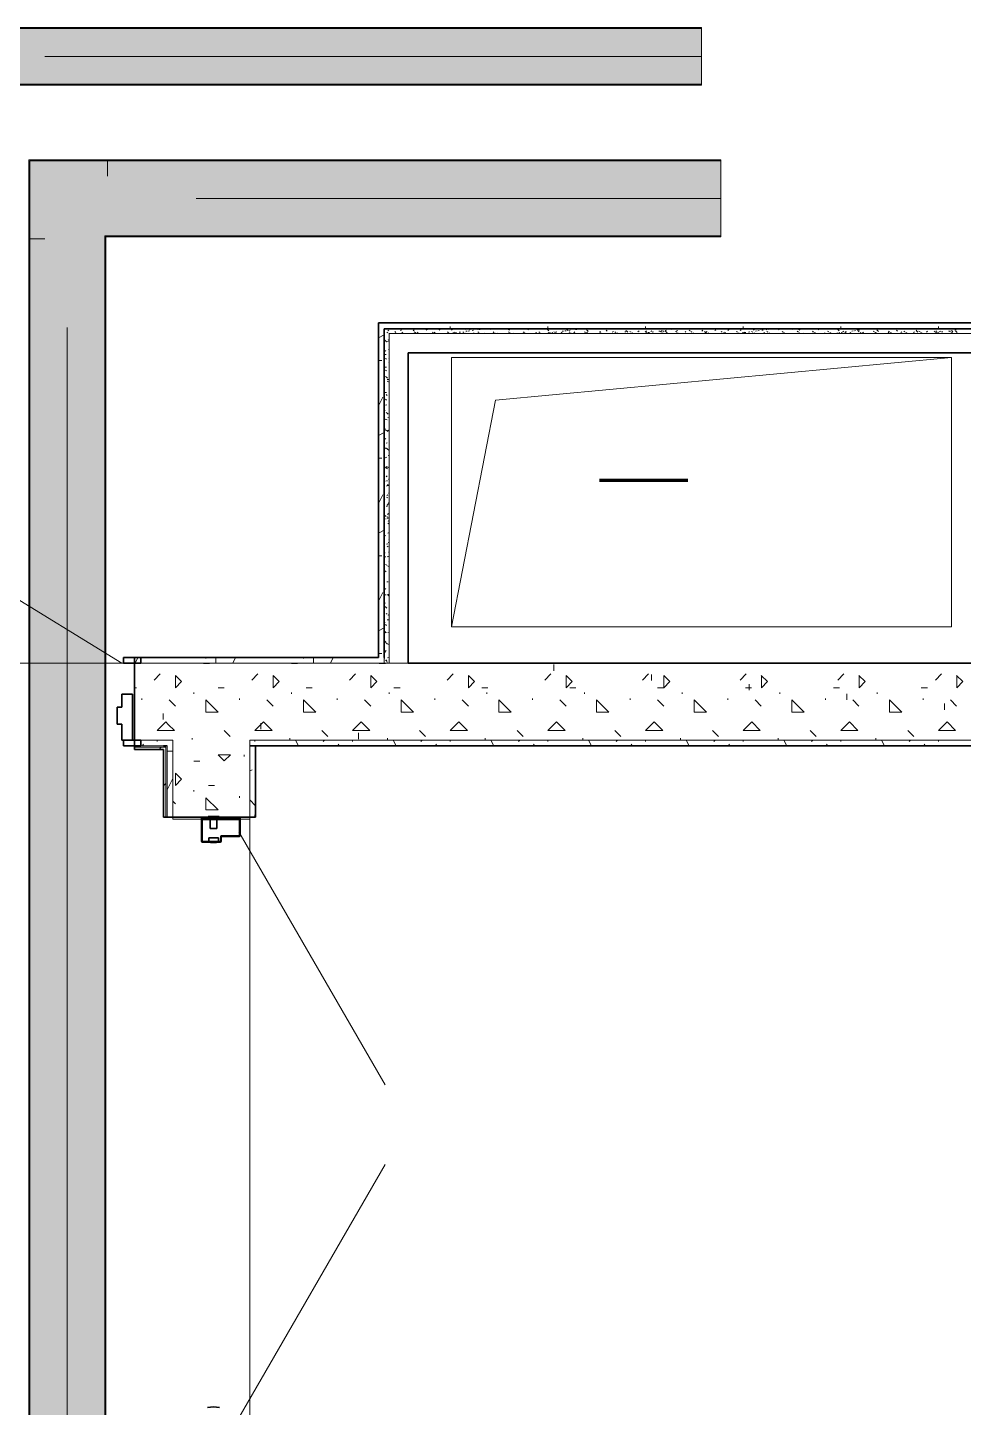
# Model space of a CAD drawing. Header units: millimetres. Extents: x -4948 to 42228, y -4856 to 69378.
# Drawn here: x 32556 to 34990, y 42642 to 46230 of the extents above; entities that cross this region are included whole.
import ezdxf

# ---------------------------------------------------------------- set-up
doc = ezdxf.new("R2010")
doc.units = ezdxf.units.MM
for name, color, linetype, lineweight in [('A-DETL', 90, 'Continuous', 9), ('A-DOOR', 31, 'Continuous', 13), ('A-DOOR-FRAM', 31, 'Continuous', 13), ('A-FLOR', 192, 'Continuous', 13), ('A-WALL', 113, 'Continuous', 13), ('A-WALL-PATT', 111, 'Continuous', 13), ('E-CABL-TRAY', 211, 'Continuous', 9), ('E-CABL-TRAY-CNTR', 211, 'Continuous', 9), ('I-WALL', 2, 'Continuous', 13)]:
    doc.layers.add(name, color=color, linetype=linetype, lineweight=lineweight)

# ---------------------------------------------------------------- blocks, each defined once
blk = doc.blocks.new('27ELB-RD-AR-0000-BIM_rvt-1-1 этаж отм_ _0_000 лотки')
at = {"layer": 'A-DETL', "color": 252}
for p, q in [((33658.9, 44972.1), (33658.9, 45372.1)), ((33658.9, 45372.1), (34958.9, 45372.1)), ((33773.4, 45261.3), (34958.9, 45372.1)), ((34958.9, 44672.1), (34958.9, 45372.1)), ((33658.9, 44672.1), (33773.4, 45261.3)), ((33658.9, 44672.1), (34958.9, 44672.1))]:
    blk.add_line(p, q, dxfattribs=at)
at = {"layer": 'A-DOOR', "color": 252, "lineweight": 18}
for p, q in [((32800.9, 44577.1), (32026.2, 45054.5)), ((33486.1, 43480.5), (33105.9, 44139.1)), ((33486.1, 43273.7), (33105.9, 42615.1))]:
    blk.add_line(p, q, dxfattribs=at)
at = {"layer": 'A-DOOR', "color": 252, "lineweight": 35}
for p, q in [((32850.9, 44377.1), (32805.9, 44377.1)), ((32805.9, 44377.1), (32805.9, 44362.1)), ((32805.9, 44362.1), (32850.9, 44362.1)), ((32850.9, 44362.1), (32850.9, 44377.1))]:
    blk.add_line(p, q, dxfattribs=at)
at = {"layer": 'A-DOOR-FRAM', "color": 252, "lineweight": 35}
for p, q in [((32805.9, 44592.1), (32805.9, 44577.1)), ((32850.9, 44592.1), (32805.9, 44592.1)), ((32805.9, 44577.1), (32850.9, 44577.1)), ((32850.9, 44577.1), (32850.9, 44592.1)), ((32828.9, 44497.1), (32800.9, 44497.1)), ((32800.9, 44497.1), (32800.9, 44463.1)), ((32828.9, 44377.1), (32828.9, 44497.1)), ((32800.9, 44463.1), (32788.9, 44463.1)), ((32788.9, 44463.1), (32788.9, 44419.1)), ((32788.9, 44419.1), (32800.9, 44419.1)), ((32800.9, 44419.1), (32800.9, 44377.1)), ((32800.9, 44377.1), (32828.9, 44377.1)), ((33008.9, 44174.6), (33008.9, 44114.6)), ((33008.9, 44174.6), (33008.9, 44114.6)), ((33010.4, 44114.6), (33010.4, 44174.6)), ((33028.9, 44177.1), (33011.4, 44177.1)), ((33011.4, 44175.6), (33028.9, 44175.6)), ((33012.4, 44170.6), (33012.4, 44175.6)), ((33105.4, 44170.6), (33012.4, 44170.6)), ((33025.4, 44178.6), (33025.4, 44177.1)), ((33054.4, 44178.6), (33025.4, 44178.6)), ((33028.9, 44177.1), (33054.4, 44177.1)), ((33028.9, 44175.6), (33028.9, 44177.1)), ((33028.9, 44175.6), (33088.9, 44175.6)), ((33030.9, 44170.6), (33030.9, 44149.6)), ((33048.7, 44149.6), (33048.7, 44170.6)), ((33054.4, 44175.6), (33054.4, 44178.6)), ((33106.4, 44177.1), (33088.9, 44177.1)), ((33088.9, 44175.6), (33088.9, 44177.1)), ((33088.9, 44175.6), (33106.4, 44175.6)), ((33105.4, 44170.6), (33105.4, 44175.6)), ((33107.4, 44174.6), (33107.4, 44129.6)), ((33108.9, 44129.6), (33108.9, 44174.6)), ((33108.9, 44129.6), (33108.9, 44174.6)), ((33030.9, 44149.6), (33030.9, 44147.1)), ((33030.9, 44147.1), (33048.7, 44147.1)), ((33048.7, 44147.1), (33048.7, 44149.6)), ((33057.4, 44113.6), (33011.4, 44113.6)), ((33011.4, 44112.1), (33057.4, 44112.1)), ((33011.4, 44112.1), (33057.4, 44112.1)), ((33052.4, 44123), (33027.4, 44123)), ((33027.4, 44123), (33027.4, 44113.6)), ((33052.4, 44113.6), (33052.4, 44123)), ((33058.4, 44126.1), (33058.4, 44114.6)), ((33059.9, 44114.6), (33059.9, 44126.1)), ((33059.9, 44114.6), (33059.9, 44126.1)), ((33106.4, 44128.6), (33060.9, 44128.6)), ((33060.9, 44127.1), (33106.4, 44127.1)), ((33060.9, 44127.1), (33106.4, 44127.1))]:
    blk.add_line(p, q, dxfattribs=at)
for centre, radius, start, end in [((33011.4, 44174.6), 2.5, 90, 180), ((33011.4, 44174.6), 2.5, 90, 180), ((33011.4, 44174.6), 1, 90, 180), ((33106.4, 44174.6), 2.5, 0, 90), ((33106.4, 44174.6), 2.5, 0, 90), ((33106.4, 44174.6), 1, 0, 90), ((33011.4, 44114.6), 2.5, 180, 270), ((33011.4, 44114.6), 2.5, 180, 270), ((33011.4, 44114.6), 1, 180, 270), ((33039.9, 44209.1), 98.3, 260.8522, 279.1478), ((33057.4, 44114.6), 2.5, 270, 0), ((33057.4, 44114.6), 1, 270, 0), ((33057.4, 44114.6), 2.5, 270, 0), ((33060.9, 44126.1), 2.5, 90, 180), ((33060.9, 44126.1), 1, 90, 180), ((33060.9, 44126.1), 1, 90, 180), ((33106.4, 44129.6), 2.5, 270, 0), ((33106.4, 44129.6), 1, 270, 0), ((33106.4, 44129.6), 2.5, 270, 0), ((33039.9, 42545.1), 98.3, 80.8522, 99.1478)]:
    blk.add_arc(centre, radius, start, end, dxfattribs=at)
at = {"layer": 'A-FLOR', "color": 252, "lineweight": 9}
for p, q in [((32805.9, 44577.1), (31861.9, 44577.1)), ((32933.9, 44171.6), (32933.9, 44177.1)), ((33008.9, 44171.6), (32933.9, 44171.6)), ((33133.9, 44171.6), (33108.9, 44171.6)), ((33133.9, 44177.1), (33133.9, 42577.1)), ((33133.9, 42577.1), (33133.9, 44171.6))]:
    blk.add_line(p, q, dxfattribs=at)
at = {"layer": 'A-WALL', "color": 252, "lineweight": 9}
for p, q in [((33496.4, 45434.6), (33496.4, 44577.1)), ((33496.4, 45434.6), (33546.4, 45434.6)), ((36346.4, 45434.6), (33546.4, 45434.6)), ((32921.8, 44577.1), (32833.9, 44577.1)), ((32833.9, 44577.1), (32921.8, 44577.1)), ((32921.8, 44577.1), (33483.9, 44577.1)), ((33483.9, 44577.1), (32921.8, 44577.1)), ((33483.9, 44577.1), (33483.9, 44592.1)), ((33483.9, 44577.1), (33496.4, 44577.1)), ((33496.4, 44577.1), (33546.4, 44577.1)), ((32833.9, 44377.1), (32918.9, 44377.1)), ((32918.9, 44377.1), (32833.9, 44377.1)), ((32833.9, 44362.1), (32909.9, 44362.1)), ((32909.9, 44362.1), (32833.9, 44362.1)), ((32833.9, 44359.1), (32909.9, 44359.1)), ((32915.9, 44362.1), (32909.9, 44362.1)), ((32909.9, 44359.1), (32915.9, 44359.1)), ((32915.9, 44177.1), (32915.9, 44359.1)), ((32921.8, 44377.1), (32918.9, 44377.1)), ((32918.9, 44362.1), (32918.9, 44177.1)), ((32918.9, 44177.1), (32918.9, 44362.1)), ((32933.9, 44377.1), (32921.8, 44377.1)), ((32921.8, 44377.1), (32933.9, 44377.1)), ((32933.9, 44377.1), (32933.9, 44177.1)), ((32933.9, 44177.1), (32933.9, 44377.1)), ((37084, 44377.1), (33133.9, 44377.1)), ((33133.9, 44377.1), (33133.9, 44362.1)), ((33133.9, 44377.1), (37084, 44377.1)), ((33133.9, 44177.1), (33133.9, 44362.1)), ((33133.9, 44362.1), (33133.9, 44177.1))]:
    blk.add_line(p, q, dxfattribs=at)
at = {"layer": 'A-WALL-PATT', "color": 252, "linetype": 'Continuous', "lineweight": 9}
for p, q in [((33468.9, 45423.6), (33483.9, 45431.1)), ((33485.5, 45445.6), (33488.9, 45446)), ((33490.1, 45438.4), (33492.9, 45436.6)), ((33493.1, 45441.8), (33495.8, 45443.8)), ((33495.5, 45435), (33496.4, 45434.4)), ((33495.9, 45446.9), (33496.4, 45447)), ((33496.4, 45447), (33497, 45447.1)), ((33511.2, 45439.9), (33513.7, 45437.6)), ((33526.3, 45442.2), (33529, 45444.2)), ((33529.6, 45438.5), (33532.5, 45436.7)), ((33535, 45435.1), (33535.7, 45434.6)), ((33558.8, 45442.1), (33561.5, 45444.1)), ((33562, 45439.4), (33564.3, 45437.3)), ((33564.3, 45437.3), (33564.3, 45437.3)), ((33564.3, 45437.3), (33566.8, 45435)), ((33569.2, 45438.5), (33572, 45436.7)), ((33574.6, 45435.1), (33575.4, 45434.6)), ((33593.1, 45443.3), (33595.8, 45445.3)), ((33604, 45447.1), (33605, 45446.2)), ((33608.7, 45438.6), (33611.6, 45436.8)), ((33613.6, 45438.3), (33616, 45436)), ((33614.1, 45435.2), (33615.1, 45434.6)), ((33626.4, 45443.7), (33629, 45445.8)), ((33648.3, 45438.7), (33651.1, 45436.9)), ((33653.7, 45435.3), (33654.7, 45434.6)), ((33655, 45447.1), (33655, 45453.3)), ((33658.9, 45443.6), (33661.5, 45445.6)), ((33661.7, 45435.9), (33665, 45436.3)), ((33664.4, 45437.9), (33666.7, 45435.7)), ((33666.7, 45435.7), (33666.7, 45435.7)), ((33666.7, 45435.7), (33668, 45434.6)), ((33668.2, 45436.7), (33671.5, 45437.2)), ((33678.5, 45438.1), (33681.8, 45438.5)), ((33687.8, 45438.8), (33690.7, 45437)), ((33693.2, 45444.8), (33695.8, 45446.8)), ((33693.2, 45435.4), (33694.4, 45434.6)), ((33695.9, 45440.4), (33699.2, 45440.8)), ((33702.3, 45441.2), (33705.7, 45441.7)), ((33704.7, 45447.1), (33704.9, 45446.9)), ((33704.9, 45446.9), (33704.9, 45446.9)), ((33704.9, 45446.9), (33707.4, 45444.6)), ((33712.7, 45442.6), (33716, 45443)), ((33716, 45436.7), (33718.3, 45434.6)), ((33726.4, 45445.2), (33728.9, 45447.1)), ((33727.4, 45438.8), (33730.2, 45437)), ((33730.1, 45444.9), (33733.4, 45445.3)), ((33732.8, 45435.4), (33734.1, 45434.6)), ((33736.5, 45445.7), (33739.9, 45446.2)), ((33745.3, 45434.6), (33746.2, 45435.4)), ((33755, 45447.1), (33756.6, 45445.6)), ((33758.9, 45445.1), (33761.5, 45447.1)), ((33766.8, 45436.3), (33768.6, 45434.6)), ((33766.9, 45438.9), (33769.8, 45437.1)), ((33772.3, 45435.5), (33773.7, 45434.6)), ((33777.9, 45434.6), (33779.5, 45435.8)), ((33793.2, 45446.3), (33794.2, 45447.1)), ((33805.3, 45447.1), (33807.3, 45445.3)), ((33806.5, 45439), (33809.3, 45437.2)), ((33807.3, 45445.3), (33807.3, 45445.3)), ((33807.3, 45445.3), (33809.8, 45443)), ((33810.6, 45434.6), (33812, 45435.6)), ((33811.9, 45435.6), (33813.4, 45434.6)), ((33818.3, 45435.2), (33819, 45434.6)), ((33826.4, 45446.7), (33826.9, 45447.1)), ((33843.6, 45434.8), (33846.3, 45436.9)), ((33846, 45439.1), (33848.9, 45437.3)), ((33851.4, 45435.6), (33853, 45434.6)), ((33856.5, 45446.3), (33859, 45444.1)), ((33858.9, 45446.6), (33859.6, 45447.1)), ((33869.2, 45434.8), (33869.3, 45434.6)), ((33876.9, 45435.2), (33879.5, 45437.3)), ((33885.6, 45439.1), (33888.4, 45437.3)), ((33891, 45435.7), (33892.7, 45434.6)), ((33907.3, 45445.9), (33909.7, 45443.8)), ((33909, 45447.1), (33909, 45453.3)), ((33909.3, 45435.1), (33912, 45437.1)), ((33909.7, 45443.8), (33909.7, 45443.8)), ((33909.7, 45443.8), (33912.1, 45441.5)), ((33912.7, 45436.1), (33916.1, 45436.5)), ((33919.2, 45436.9), (33922.5, 45437.3)), ((33925.1, 45439.2), (33928, 45437.4)), ((33929.5, 45438.3), (33932.8, 45438.7)), ((33930.5, 45435.8), (33932.4, 45434.6)), ((33943.6, 45436.3), (33946.3, 45438.4)), ((33946.9, 45440.6), (33950.2, 45441)), ((33953.4, 45441.4), (33956.7, 45441.8)), ((33958.9, 45444.8), (33961.4, 45442.5)), ((33963.7, 45442.8), (33967, 45443.2)), ((33964.7, 45439.3), (33967.5, 45437.5)), ((33970.1, 45435.9), (33972, 45434.6)), ((33976.9, 45436.7), (33979.5, 45438.8)), ((33981.1, 45445.1), (33984.4, 45445.5)), ((33987.5, 45445.9), (33990.9, 45446.3)), ((34004.2, 45439.3), (34007.1, 45437.5)), ((34009.4, 45436.6), (34012, 45438.6)), ((34009.6, 45435.9), (34011.7, 45434.6)), ((34009.7, 45444.3), (34012.1, 45442.2)), ((34012.1, 45442.2), (34012.1, 45442.2)), ((34012.1, 45442.2), (34014.5, 45439.9)), ((34043.7, 45437.8), (34046.3, 45439.9)), ((34043.8, 45439.4), (34046.6, 45437.6)), ((34049.2, 45436), (34051.4, 45434.6)), ((34061.3, 45443.2), (34063.8, 45441)), ((34076.9, 45438.2), (34079.6, 45440.3)), ((34083.3, 45439.5), (34086.2, 45437.7)), ((34088.7, 45436.1), (34091, 45434.6)), ((34109.4, 45438.1), (34112.1, 45440.1)), ((34112.1, 45442.8), (34114.4, 45440.6)), ((34114.4, 45440.6), (34114.4, 45440.6)), ((34114.4, 45440.6), (34116.9, 45438.4)), ((34122.9, 45439.6), (34125.7, 45437.8)), ((34128.3, 45436.2), (34130.7, 45434.6)), ((34143.7, 45439.3), (34146.4, 45441.4)), ((34162.4, 45439.6), (34165.3, 45437.8)), ((34163, 45447.1), (34163, 45453.3)), ((34163.7, 45441.7), (34166.1, 45439.4)), ((34163.7, 45436.2), (34167.1, 45436.7)), ((34167.8, 45436.2), (34170.4, 45434.6)), ((34170.2, 45437.1), (34173.5, 45437.5)), ((34177, 45439.8), (34179.6, 45441.8)), ((34180.5, 45438.4), (34183.8, 45438.9)), ((34197.9, 45440.7), (34201.3, 45441.2)), ((34202, 45439.7), (34204.8, 45437.9)), ((34204.4, 45441.6), (34207.7, 45442)), ((34207.3, 45436.3), (34210, 45434.6)), ((34209.4, 45439.6), (34212.1, 45441.6)), ((34214.5, 45441.2), (34216.8, 45439.1)), ((34214.7, 45442.9), (34218, 45443.4)), ((34216.8, 45439.1), (34216.8, 45439.1)), ((34216.8, 45439.1), (34219.3, 45436.8)), ((34232.1, 45445.2), (34235.4, 45445.7)), ((34238.5, 45446.1), (34241.9, 45446.5)), ((34241.5, 45439.8), (34244.4, 45438)), ((34243.7, 45440.8), (34246.4, 45442.9)), ((34246.9, 45436.4), (34249.7, 45434.6)), ((34266.1, 45440.1), (34268.5, 45437.8)), ((34277, 45441.3), (34279.6, 45443.3)), ((34281.1, 45439.9), (34283.9, 45438)), ((34286.4, 45436.4), (34289.3, 45434.6)), ((34309.5, 45441.1), (34312.1, 45443.1)), ((34316.9, 45439.7), (34319.2, 45437.5)), ((34319.2, 45437.5), (34319.2, 45437.5)), ((34319.2, 45437.5), (34321.7, 45435.3)), ((34320.6, 45439.9), (34323.5, 45438.1)), ((34326, 45436.5), (34328.8, 45434.7)), ((34343.8, 45442.3), (34346.4, 45444.4)), ((34359.1, 45447.1), (34359.9, 45446.4)), ((34360.2, 45440), (34363, 45438.2)), ((34365.5, 45436.6), (34368.4, 45434.8)), ((34368.4, 45438.5), (34370.9, 45436.3)), ((34377, 45442.8), (34379.7, 45444.8)), ((34399.7, 45440.1), (34402.6, 45438.3)), ((34405.1, 45436.7), (34407.9, 45434.9)), ((34409.5, 45442.6), (34412.2, 45444.6)), ((34414.8, 45436.4), (34418.1, 45436.8)), ((34417, 45447.1), (34417, 45453.3)), ((34419.3, 45438.1), (34421.6, 45436)), ((34421.2, 45437.2), (34424.5, 45437.7)), ((34421.6, 45436), (34421.6, 45436)), ((34421.6, 45436), (34423.1, 45434.6)), ((34431.5, 45438.6), (34434.8, 45439)), ((34439.3, 45440.1), (34442.1, 45438.3)), ((34443.8, 45443.8), (34446.5, 45445.9)), ((34444.6, 45436.7), (34447.5, 45434.9)), ((34448.9, 45440.9), (34452.3, 45441.3)), ((34455.4, 45441.7), (34458.7, 45442.2)), ((34459.8, 45447.1), (34462.3, 45444.8)), ((34465.7, 45443.1), (34469, 45443.5)), ((34470.8, 45437), (34473.3, 45434.7)), ((34477.1, 45444.3), (34479.7, 45446.3)), ((34478.8, 45440.2), (34481.7, 45438.4)), ((34483.1, 45445.4), (34486.4, 45445.8)), ((34484.2, 45436.8), (34487, 45435)), ((34489.5, 45446.2), (34492.9, 45446.7)), ((34509.5, 45444.1), (34512.2, 45446.2)), ((34510.1, 45447.1), (34511.5, 45445.9)), ((34518.4, 45440.3), (34521.2, 45438.5)), ((34521.7, 45436.5), (34523.8, 45434.6)), ((34523.7, 45436.9), (34526.6, 45435.1)), ((34529.8, 45434.6), (34530.1, 45434.8)), ((34543.8, 45445.3), (34546.1, 45447.1)), ((34557.9, 45440.4), (34560.8, 45438.6)), ((34560.5, 45447.1), (34562.2, 45445.5)), ((34562.2, 45445.5), (34562.2, 45445.5)), ((34562.2, 45445.5), (34564.6, 45443.3)), ((34562.5, 45434.6), (34562.6, 45434.7)), ((34563.3, 45436.9), (34566.1, 45435.1)), ((34573.2, 45435.4), (34574.1, 45434.6)), ((34577.1, 45445.8), (34578.8, 45447.1)), ((34595.2, 45434.6), (34596.9, 45435.9)), ((34597.5, 45440.4), (34600.3, 45438.6)), ((34602.8, 45437), (34605.7, 45435.2)), ((34609.6, 45445.6), (34611.5, 45447.1)), ((34611.4, 45446.6), (34613.9, 45444.3)), ((34624, 45435), (34624.5, 45434.6)), ((34627.9, 45434.6), (34630.2, 45436.3)), ((34637, 45440.5), (34639.9, 45438.7)), ((34642.4, 45437.1), (34645.2, 45435.3)), ((34643.9, 45446.9), (34644.2, 45447.1)), ((34650.9, 45434.6), (34651.6, 45434.7)), ((34660.6, 45434.6), (34662.7, 45436.2)), ((34662.2, 45446.1), (34664.6, 45444)), ((34664.6, 45444), (34664.6, 45444)), ((34664.6, 45444), (34667, 45441.7)), ((34665.8, 45436.5), (34669.1, 45437)), ((34671, 45447.1), (34671, 45453.3)), ((34672.2, 45437.4), (34675.5, 45437.8)), ((34676.6, 45440.6), (34679.4, 45438.8)), ((34681.9, 45437.2), (34684.8, 45435.4)), ((34682.5, 45438.8), (34685.8, 45439.2)), ((34694.3, 45435.4), (34697, 45437.4)), ((34700, 45441.1), (34703.3, 45441.5)), ((34706.4, 45441.9), (34709.7, 45442.3)), ((34713.8, 45445), (34716.3, 45442.7)), ((34716.1, 45440.6), (34719, 45438.8)), ((34716.7, 45443.3), (34720, 45443.7)), ((34721.5, 45437.2), (34724.3, 45435.4)), ((34727.5, 45435.8), (34730.2, 45437.8)), ((34734.1, 45445.6), (34737.5, 45446)), ((34740.6, 45446.4), (34743.9, 45446.8)), ((34755.7, 45440.7), (34758.5, 45438.9)), ((34760, 45435.6), (34762.7, 45437.7)), ((34761, 45437.3), (34763.9, 45435.5)), ((34764.6, 45444.6), (34766.9, 45442.4)), ((34766.9, 45442.4), (34766.9, 45442.4)), ((34766.9, 45442.4), (34769.4, 45440.2)), ((34794.3, 45436.9), (34797, 45438.9)), ((34795.2, 45440.8), (34798.1, 45439)), ((34800.6, 45437.4), (34803.4, 45435.6)), ((34816.2, 45443.5), (34818.6, 45441.2)), ((34827.6, 45437.3), (34830.2, 45439.3)), ((34834.8, 45440.9), (34837.6, 45439.1)), ((34840.1, 45437.5), (34843, 45435.7)), ((34860.1, 45437.1), (34862.7, 45439.2)), ((34867, 45443), (34869.3, 45440.9)), ((34869.3, 45440.9), (34869.3, 45440.9)), ((34869.3, 45440.9), (34871.8, 45438.6)), ((34874.3, 45440.9), (34877.2, 45439.1)), ((34879.7, 45437.5), (34882.5, 45435.7)), ((34894.4, 45438.4), (34897, 45440.4)), ((34900.7, 45434.6), (34902.6, 45434.9)), ((34913.9, 45441), (34916.7, 45439.2)), ((34916.8, 45436.7), (34920.1, 45437.2)), ((34918.6, 45441.9), (34921, 45439.6)), ((34919.2, 45437.6), (34922.1, 45435.8)), ((34923.2, 45437.6), (34926.5, 45438)), ((34925, 45447.1), (34925, 45453.3)), ((34927.6, 45438.8), (34930.3, 45440.8)), ((34933.5, 45438.9), (34936.8, 45439.4)), ((34951, 45441.2), (34954.3, 45441.7)), ((34953.4, 45441.1), (34956.3, 45439.3)), ((34957.4, 45442.1), (34960.7, 45442.5)), ((34958.8, 45437.7), (34961.6, 45435.9)), ((34960.1, 45438.6), (34962.8, 45440.7)), ((34967.7, 45443.4), (34971, 45443.9)), ((34969.4, 45441.5), (34971.7, 45439.3)), ((34971.7, 45439.3), (34971.7, 45439.3)), ((34971.7, 45439.3), (34974.2, 45437)), ((34985.1, 45445.7), (34988.5, 45446.2)), ((33485.4, 45390.8), (33488.3, 45389)), ((33485.6, 45417.1), (33488, 45415)), ((33488, 45415), (33488, 45415)), ((33488, 45415), (33490.5, 45412.7)), ((33490.8, 45413.4), (33494.1, 45413.8)), ((33493.9, 45417.3), (33496.4, 45419.2)), ((33494.7, 45392.8), (33496.4, 45394.1)), ((33468.9, 45364.4), (33477.2, 45364.4)), ((33485.1, 45379.8), (33488.4, 45380.2)), ((33486.9, 45369.9), (33489.4, 45367.6)), ((33495.5, 45368.4), (33496.4, 45369)), ((33495.7, 45359), (33496.4, 45358.6)), ((33483.9, 45341.3), (33484.1, 45341.1)), ((33486.5, 45347.1), (33489.8, 45347.5)), ((33486.7, 45339.5), (33489.5, 45337.7)), ((33487.4, 45323.3), (33489.7, 45321.1)), ((33489.7, 45321.1), (33489.7, 45321.1)), ((33489.7, 45321.1), (33492.2, 45318.9)), ((33496.3, 45343.9), (33496.4, 45344)), ((33483.9, 45284.2), (33484.2, 45284.4)), ((33491.6, 45311.1), (33494.4, 45309.3)), ((33491.7, 45314.9), (33495.1, 45315.3)), ((33468.9, 45246.3), (33480.1, 45268.8)), ((33483.9, 45259.1), (33485, 45260)), ((33483.9, 45248.1), (33484.3, 45248.1)), ((33486, 45281.2), (33489.4, 45281.7)), ((33486.9, 45263.6), (33489.7, 45261.8)), ((33487.4, 45248.5), (33490.7, 45249)), ((33488.6, 45276), (33491.1, 45273.7)), ((33483.9, 45234), (33485.8, 45235.5)), ((33483.9, 45215), (33485.6, 45213.8)), ((33483.9, 45209), (33486.6, 45211)), ((33488.2, 45212.2), (33491, 45210.4)), ((33489.1, 45229.4), (33491.5, 45227.3)), ((33491.5, 45227.3), (33491.5, 45227.3)), ((33491.5, 45227.3), (33493.9, 45225)), ((33492.7, 45216.3), (33496, 45216.8)), ((33468.9, 45169.6), (33483.9, 45177.1)), ((33484.7, 45184.5), (33487.4, 45186.6)), ((33487, 45182.7), (33490.3, 45183.1)), ((33490.4, 45182.2), (33492.8, 45179.9)), ((33493.1, 45183.8), (33495.9, 45182)), ((33483.9, 45149.4), (33485.2, 45149.6)), ((33485.5, 45160), (33488.2, 45162.1)), ((33488.4, 45150), (33491.7, 45150.4)), ((33468.9, 45110.4), (33477.2, 45110.4)), ((33486.3, 45135.6), (33489, 45137.6)), ((33487.1, 45111.1), (33489.8, 45113.1)), ((33488.4, 45136.3), (33491.2, 45134.5)), ((33490.8, 45135.6), (33493.2, 45133.4)), ((33493.2, 45133.4), (33493.2, 45133.4)), ((33493.2, 45133.4), (33495.7, 45131.2)), ((33493.6, 45117.8), (33496.4, 45118.2)), ((33484.3, 45088.4), (33487.1, 45086.6)), ((33487.9, 45086.6), (33490.6, 45088.7)), ((33487.9, 45084.2), (33491.2, 45084.6)), ((33489.6, 45084.9), (33492.5, 45083.1)), ((33492.1, 45088.3), (33494.6, 45086)), ((33483.9, 45050.8), (33486.2, 45051.1)), ((33488.7, 45062.2), (33491.4, 45064.2)), ((33489.3, 45051.5), (33492.6, 45051.9)), ((33489.5, 45037.7), (33492.2, 45039.7)), ((33492.6, 45041.7), (33494.9, 45039.6)), ((33494.5, 45056.6), (33496.4, 45055.4)), ((33494.9, 45039.6), (33494.9, 45039.6)), ((33494.9, 45039.6), (33496.4, 45038.3)), ((33468.9, 44992.3), (33480.1, 45014.8)), ((33483.9, 45003.6), (33485.2, 45002.3)), ((33489.9, 45009), (33492.7, 45007.2)), ((33490.3, 45013.2), (33493, 45015.3)), ((33494.6, 45019.3), (33496.4, 45019.5)), ((33485.8, 44961.1), (33488.6, 44959.3)), ((33488.9, 44985.7), (33492.2, 44986.1)), ((33491.1, 44988.7), (33493.8, 44990.8)), ((33491.9, 44964.3), (33494.6, 44966.3)), ((33493.8, 44994.5), (33496.3, 44992.2)), ((33483.9, 44957.5), (33484.2, 44957.2)), ((33483.9, 44952.1), (33487.1, 44952.6)), ((33490.2, 44953), (33493.6, 44953.4)), ((33491.1, 44957.7), (33493.9, 44955.9)), ((33492.7, 44939.8), (33495.4, 44941.8)), ((33494.3, 44947.9), (33496.4, 44946)), ((33496, 44929.3), (33496.4, 44929.1)), ((33468.9, 44915.6), (33483.9, 44923.1)), ((33483.9, 44911.7), (33483.9, 44911.7)), ((33483.9, 44911.3), (33484.5, 44910.7)), ((33484.5, 44910.7), (33484.5, 44910.7)), ((33484.5, 44910.7), (33487, 44908.5)), ((33493.5, 44915.3), (33496.2, 44917.4)), ((33494.3, 44890.9), (33496.4, 44892.4)), ((33495.5, 44920.8), (33496.4, 44920.9)), ((33495.6, 44900.6), (33496.4, 44899.9)), ((33468.9, 44856.4), (33477.2, 44856.4)), ((33483.9, 44865.2), (33485.9, 44863.3)), ((33483.9, 44861.2), (33485.2, 44860.4)), ((33484.7, 44853.6), (33488.1, 44854)), ((33489.8, 44887.1), (33493.1, 44887.6)), ((33491.2, 44854.4), (33494.5, 44854.9)), ((33491.4, 44881.7), (33494.2, 44879.9)), ((33495.1, 44866.4), (33496.4, 44867.3)), ((33496.1, 44854), (33496.4, 44853.7)), ((33483.9, 44819), (33486.2, 44816.9)), ((33486.2, 44816.9), (33486.2, 44816.9)), ((33486.2, 44816.9), (33488.7, 44814.6)), ((33487.2, 44833.8), (33490.1, 44832)), ((33492.6, 44830.4), (33495.4, 44828.6)), ((33495.9, 44841.9), (33496.4, 44842.3)), ((33483.9, 44785.4), (33485.4, 44784.4)), ((33490.7, 44788.6), (33494.1, 44789.1)), ((33468.9, 44738.3), (33480.1, 44760.8)), ((33485.1, 44771.8), (33487.6, 44769.5)), ((33485.7, 44755.1), (33489, 44755.5)), ((33492.1, 44755.9), (33495.4, 44756.4)), ((33492.8, 44754.4), (33495.7, 44752.6)), ((33483.9, 44734.9), (33486.6, 44733.1)), ((33483.9, 44732.3), (33484.7, 44732.9)), ((33483.9, 44707.2), (33485.5, 44708.5)), ((33485.6, 44725.2), (33488, 44723)), ((33488, 44723), (33488, 44723)), ((33488, 44723), (33490.5, 44720.8)), ((33483.9, 44689.1), (33484.7, 44689.2)), ((33483.9, 44682.2), (33486.3, 44684)), ((33486.9, 44677.9), (33489.4, 44675.6)), ((33488.7, 44706.5), (33491.5, 44704.7)), ((33491.7, 44690.1), (33495, 44690.5)), ((33494.1, 44703.1), (33496.4, 44701.6)), ((33468.9, 44661.6), (33483.9, 44669.1)), ((33484.1, 44658.9), (33486.9, 44657.1)), ((33484.4, 44657.5), (33487.1, 44659.5)), ((33486.6, 44656.5), (33490, 44657)), ((33493.1, 44657.4), (33496.4, 44657.8)), ((33468.9, 44602.4), (33477.2, 44602.4)), ((33483.9, 44623.3), (33484.2, 44623.4)), ((33485.2, 44633), (33487.9, 44635.1)), ((33485.3, 44607.6), (33488.1, 44605.8)), ((33486, 44608.5), (33488.7, 44610.6)), ((33487.4, 44631.3), (33489.7, 44629.2)), ((33489.7, 44629.2), (33489.7, 44629.2)), ((33489.7, 44629.2), (33492.2, 44626.9)), ((33494.3, 44627.1), (33496.4, 44625.8)), ((32835.8, 44577.1), (32843.3, 44592.1)), ((33013.7, 44577), (33029.5, 44577)), ((33019.8, 44589.8), (33018.7, 44592.1)), ((33045.4, 44577.1), (33045.4, 44592.1)), ((33067.5, 44577.1), (33067.5, 44577.1)), ((33067.7, 44577.1), (33067.7, 44577.1)), ((33089.8, 44577.1), (33097.3, 44592.1)), ((33242.2, 44577), (33258.1, 44577)), ((33273.8, 44589.8), (33272.7, 44592.1)), ((33299.4, 44577.1), (33299.4, 44592.1)), ((33321.5, 44577.1), (33321.5, 44577.1)), ((33321.7, 44577.1), (33321.7, 44577.1)), ((33343.8, 44577.1), (33351.3, 44592.1)), ((33470.8, 44577), (33486.7, 44577)), ((33483.9, 44590.4), (33485.6, 44590.7)), ((33486.8, 44584.1), (33489.5, 44586.1)), ((33488.6, 44584.1), (33491.1, 44581.8)), ((33490.2, 44579.2), (33493, 44577.4)), ((33492.6, 44591.6), (33495.9, 44592)), ((33575.5, 44577.1), (33575.5, 44577.1)), ((33575.7, 44577.1), (33575.7, 44577.1)), ((33699.4, 44577), (33715.3, 44577)), ((33829.5, 44577.1), (33829.5, 44577.1)), ((33829.7, 44577.1), (33829.7, 44577.1)), ((33924.9, 44557.9), (33924.9, 44573.8)), ((33928.1, 44577), (33943.9, 44577)), ((34083.5, 44577.1), (34083.5, 44577.1)), ((34083.7, 44577.1), (34083.7, 44577.1)), ((34156.6, 44577), (34172.5, 44577)), ((34337.5, 44577.1), (34337.5, 44577.1)), ((34337.7, 44577.1), (34337.7, 44577.1)), ((34385.2, 44577), (34401.1, 44577)), ((34591.5, 44577.1), (34591.5, 44577.1)), ((34591.7, 44577.1), (34591.7, 44577.1)), ((34613.8, 44577), (34629.7, 44577)), ((34842.4, 44577), (34858.3, 44577)), ((34845.5, 44577.1), (34845.5, 44577.1)), ((34845.7, 44577.1), (34845.7, 44577.1)), ((32885.1, 44533.4), (32901, 44549.3)), ((32956.4, 44529.5), (32940.5, 44545.3)), ((32940.6, 44513.5), (32940.6, 44545.2)), ((32940.7, 44513.6), (32956.6, 44529.4)), ((33139.1, 44533.4), (33155, 44549.3)), ((33210.4, 44529.5), (33194.5, 44545.3)), ((33194.6, 44513.5), (33194.6, 44545.2)), ((33194.7, 44513.6), (33210.6, 44529.4)), ((33393.1, 44533.4), (33409, 44549.3)), ((33464.4, 44529.5), (33448.5, 44545.3)), ((33448.6, 44513.5), (33448.6, 44545.2)), ((33448.7, 44513.6), (33464.6, 44529.4)), ((33647.1, 44533.4), (33663, 44549.3)), ((33718.4, 44529.5), (33702.5, 44545.3)), ((33702.6, 44513.5), (33702.6, 44545.2)), ((33702.7, 44513.6), (33718.6, 44529.4)), ((33901.1, 44533.4), (33917, 44549.3)), ((33972.4, 44529.5), (33956.5, 44545.3)), ((33956.6, 44513.5), (33956.6, 44545.2)), ((33956.7, 44513.6), (33972.6, 44529.4)), ((34155.1, 44533.4), (34171, 44549.3)), ((34178.9, 44532.5), (34178.9, 44548.4)), ((34226.4, 44529.5), (34210.5, 44545.3)), ((34210.6, 44513.5), (34210.6, 44545.2)), ((34210.7, 44513.6), (34226.6, 44529.4)), ((34409.1, 44533.4), (34425, 44549.3)), ((34480.4, 44529.5), (34464.5, 44545.3)), ((34464.6, 44513.5), (34464.6, 44545.2)), ((34464.7, 44513.6), (34480.6, 44529.4)), ((34663.1, 44533.4), (34679, 44549.3)), ((34734.4, 44529.5), (34718.5, 44545.3)), ((34718.6, 44513.5), (34718.6, 44545.2)), ((34718.7, 44513.6), (34734.6, 44529.4)), ((34917.1, 44533.4), (34933, 44549.3)), ((34988.4, 44529.5), (34972.5, 44545.3)), ((34972.6, 44513.5), (34972.6, 44545.2)), ((34972.7, 44513.6), (34988.6, 44529.4)), ((32833.9, 44513.5), (32839, 44513.5)), ((32988.2, 44497.6), (32988.2, 44501.6)), ((33051.8, 44513.5), (33067.6, 44513.5)), ((33242.2, 44497.6), (33242.2, 44501.6)), ((33280.3, 44513.5), (33296.2, 44513.5)), ((33496.2, 44497.6), (33496.2, 44501.6)), ((33508.9, 44513.5), (33524.8, 44513.5)), ((33737.6, 44513.5), (33753.4, 44513.5)), ((33750.2, 44497.6), (33750.2, 44501.6)), ((33966.1, 44513.5), (33982, 44513.5)), ((34004.2, 44497.6), (34004.2, 44501.6)), ((34194.7, 44513.5), (34210.6, 44513.5)), ((34258.2, 44497.6), (34258.2, 44501.6)), ((34423.3, 44513.5), (34439.2, 44513.5)), ((34432.9, 44507.1), (34432.9, 44523)), ((34512.2, 44497.6), (34512.2, 44501.6)), ((34651.9, 44513.5), (34667.8, 44513.5)), ((34686.9, 44481.7), (34686.9, 44497.6)), ((34766.2, 44497.6), (34766.2, 44501.6)), ((34880.5, 44513.5), (34896.4, 44513.5)), ((32853.3, 44481.7), (32853.3, 44485.7)), ((32940.5, 44466), (32924.6, 44481.8)), ((33020, 44450), (33020, 44481.7)), ((33051.7, 44450), (33020, 44481.7)), ((33107.3, 44481.7), (33107.3, 44485.7)), ((33194.5, 44466), (33178.6, 44481.8)), ((33274, 44450), (33274, 44481.7)), ((33305.7, 44450), (33274, 44481.7)), ((33361.3, 44481.7), (33361.3, 44485.7)), ((33448.5, 44466), (33432.6, 44481.8)), ((33528, 44450), (33528, 44481.7)), ((33559.7, 44450), (33528, 44481.7)), ((33615.3, 44481.7), (33615.3, 44485.7)), ((33702.5, 44466), (33686.6, 44481.8)), ((33782, 44450), (33782, 44481.7)), ((33813.7, 44450), (33782, 44481.7)), ((33869.3, 44481.7), (33869.3, 44485.7)), ((33956.5, 44466), (33940.6, 44481.8)), ((34036, 44450), (34036, 44481.7)), ((34067.7, 44450), (34036, 44481.7)), ((34123.3, 44481.7), (34123.3, 44485.7)), ((34210.5, 44466), (34194.6, 44481.8)), ((34290, 44450), (34290, 44481.7)), ((34321.7, 44450), (34290, 44481.7)), ((34377.3, 44481.7), (34377.3, 44485.7)), ((34464.5, 44466), (34448.6, 44481.8)), ((34544, 44450), (34544, 44481.7)), ((34575.7, 44450), (34544, 44481.7)), ((34631.3, 44481.7), (34631.3, 44485.7)), ((34718.5, 44466), (34702.6, 44481.8)), ((34798, 44450), (34798, 44481.7)), ((34829.7, 44450), (34798, 44481.7)), ((34885.3, 44481.7), (34885.3, 44485.7)), ((34940.9, 44456.3), (34940.9, 44472.2)), ((34972.5, 44466), (34956.6, 44481.8)), ((32893, 44402.3), (32915.4, 44424.8)), ((32908.9, 44430.9), (32908.9, 44446.8)), ((32921.8, 44418.4), (32915.4, 44424.8)), ((33020, 44450), (33051.8, 44450)), ((33147, 44402.3), (33169.4, 44424.8)), ((33162.9, 44405.5), (33162.9, 44421.4)), ((33191.9, 44402.3), (33169.4, 44424.8)), ((33274, 44450), (33305.8, 44450)), ((33401, 44402.3), (33423.4, 44424.8)), ((33445.9, 44402.3), (33423.4, 44424.8)), ((33528, 44450), (33559.8, 44450)), ((33655, 44402.3), (33677.4, 44424.8)), ((33699.9, 44402.3), (33677.4, 44424.8)), ((33782, 44450), (33813.8, 44450)), ((33909, 44402.3), (33931.4, 44424.8)), ((33953.9, 44402.3), (33931.4, 44424.8)), ((34036, 44450), (34067.8, 44450)), ((34163, 44402.3), (34185.4, 44424.8)), ((34207.9, 44402.3), (34185.4, 44424.8)), ((34290, 44450), (34321.8, 44450)), ((34417, 44402.3), (34439.4, 44424.8)), ((34461.9, 44402.3), (34439.4, 44424.8)), ((34544, 44450), (34575.8, 44450)), ((34671, 44402.3), (34693.4, 44424.8)), ((34715.9, 44402.3), (34693.4, 44424.8)), ((34798, 44450), (34829.8, 44450)), ((34925, 44402.3), (34947.4, 44424.8)), ((34969.9, 44402.3), (34947.4, 44424.8)), ((32893, 44402.4), (32921.8, 44402.4)), ((32937.9, 44402.3), (32921.8, 44418.4)), ((32921.8, 44402.4), (32937.9, 44402.4)), ((33083.4, 44386.6), (33067.5, 44402.5)), ((33147, 44402.4), (33191.9, 44402.4)), ((33337.4, 44386.6), (33321.5, 44402.5)), ((33401, 44402.4), (33445.9, 44402.4)), ((33416.9, 44380.1), (33416.9, 44396)), ((33591.4, 44386.6), (33575.5, 44402.5)), ((33655, 44402.4), (33699.9, 44402.4)), ((33845.4, 44386.6), (33829.5, 44402.5)), ((33909, 44402.4), (33953.9, 44402.4)), ((34099.4, 44386.6), (34083.5, 44402.5)), ((34163, 44402.4), (34207.9, 44402.4)), ((34353.4, 44386.6), (34337.5, 44402.5)), ((34417, 44402.4), (34461.9, 44402.4)), ((34607.4, 44386.6), (34591.5, 44402.5)), ((34671, 44402.4), (34715.9, 44402.4)), ((34861.4, 44386.6), (34845.5, 44402.5)), ((34925, 44402.4), (34969.9, 44402.4)), ((32855.3, 44362.1), (32857.8, 44367.1)), ((32893, 44373.8), (32893, 44377.1)), ((32898, 44353.1), (32904, 44359.1)), ((32984.3, 44378.6), (32984.3, 44382.5)), ((33147, 44373.8), (33147, 44377.1)), ((33238.3, 44378.6), (33238.3, 44382.5)), ((33260.7, 44362.1), (33253.2, 44377.1)), ((33324.8, 44373.8), (33328.1, 44377.1)), ((33363.3, 44362.1), (33365.8, 44367.1)), ((33401, 44373.8), (33401, 44377.1)), ((33492.3, 44378.6), (33492.3, 44382.5)), ((33514.7, 44362.1), (33507.2, 44377.1)), ((33578.8, 44373.8), (33582.1, 44377.1)), ((33617.3, 44362.1), (33619.8, 44367.1)), ((33655, 44373.8), (33655, 44377.1)), ((33746.3, 44378.6), (33746.3, 44382.5)), ((33768.7, 44362.1), (33761.2, 44377.1)), ((33832.8, 44373.8), (33836.1, 44377.1)), ((33871.3, 44362.1), (33873.8, 44367.1)), ((33909, 44373.8), (33909, 44377.1)), ((34000.3, 44378.6), (34000.3, 44382.5)), ((34022.7, 44362.1), (34015.2, 44377.1)), ((34086.8, 44373.8), (34090.1, 44377.1)), ((34125.3, 44362.1), (34127.8, 44367.1)), ((34163, 44373.8), (34163, 44377.1)), ((34254.3, 44378.6), (34254.3, 44382.5)), ((34276.7, 44362.1), (34269.2, 44377.1)), ((34340.8, 44373.8), (34344.1, 44377.1)), ((34379.3, 44362.1), (34381.8, 44367.1)), ((34417, 44373.8), (34417, 44377.1)), ((34508.3, 44378.6), (34508.3, 44382.5)), ((34530.7, 44362.1), (34523.2, 44377.1)), ((34594.8, 44373.8), (34598.1, 44377.1)), ((34633.3, 44362.1), (34635.8, 44367.1)), ((34671, 44373.8), (34671, 44377.1)), ((34762.3, 44378.6), (34762.3, 44382.5)), ((34784.7, 44362.1), (34777.2, 44377.1)), ((34848.8, 44373.8), (34852.1, 44377.1)), ((34887.3, 44362.1), (34889.8, 44367.1)), ((34925, 44373.8), (34925, 44377.1)), ((32918.9, 44348.4), (32933.9, 44348.4)), ((32988.2, 44323), (33004.1, 44323)), ((33067.5, 44323.1), (33051.6, 44339)), ((33051.8, 44338.9), (33083.5, 44338.9)), ((33067.7, 44323.1), (33083.6, 44338.9)), ((33119.2, 44334.9), (33119.2, 44338.9)), ((32918.9, 44247.9), (32933.9, 44277.9)), ((32956.4, 44275.5), (32940.5, 44291.3)), ((32940.6, 44259.5), (32940.6, 44291.2)), ((33133.9, 44297.3), (33140.2, 44300.5)), ((32909.9, 44258.9), (32915.9, 44264.9)), ((32940.7, 44259.6), (32956.6, 44275.4)), ((32988.2, 44243.6), (32988.2, 44247.6)), ((33026.3, 44259.5), (33042.2, 44259.5)), ((32940.5, 44212), (32933.9, 44218.6)), ((33020, 44196), (33020, 44227.7)), ((33051.7, 44196), (33020, 44227.7)), ((33107.3, 44227.7), (33107.3, 44231.7)), ((33148.9, 44206.8), (33133.9, 44221.8)), ((33020, 44196), (33051.8, 44196)), ((33147, 44177.1), (33147, 44183.3))]:
    blk.add_line(p, q, dxfattribs=at)
at = {"layer": 'I-WALL', "color": 252, "lineweight": 35}
for p, q in [((33483.9, 45462.1), (33468.9, 45462.1)), ((33468.9, 45462.1), (33468.9, 44592.1)), ((36373.9, 45462.1), (33483.9, 45462.1)), ((33496.4, 45447.1), (33483.9, 45447.1)), ((33483.9, 45447.1), (33483.9, 44592.1)), ((33483.9, 44592.1), (33483.9, 45447.1)), ((33483.9, 45447.1), (36358.9, 45447.1)), ((33546.4, 45447.1), (33496.4, 45447.1)), ((36358.9, 45447.1), (33546.4, 45447.1)), ((33546.4, 44577.1), (33546.4, 45384.6)), ((33546.4, 45384.6), (36296.4, 45384.6)), ((33468.9, 44592.1), (32833.9, 44592.1)), ((32833.9, 44592.1), (32833.9, 44577.1)), ((32833.9, 44577.1), (32833.9, 44377.1)), ((36296.4, 44577.1), (33546.4, 44577.1)), ((32833.9, 44377.1), (32833.9, 44362.1)), ((32833.9, 44362.1), (32833.9, 44353.1)), ((32833.9, 44353.1), (32909.9, 44353.1)), ((32909.9, 44362.1), (32918.9, 44362.1)), ((32909.9, 44353.1), (32909.9, 44177.1)), ((32918.9, 44362.1), (32915.9, 44362.1)), ((33133.9, 44362.1), (37084, 44362.1)), ((33148.9, 44362.1), (33133.9, 44362.1)), ((33148.9, 44177.1), (33148.9, 44362.1)), ((32909.9, 44177.1), (32918.9, 44177.1)), ((32918.9, 44177.1), (32933.9, 44177.1)), ((32933.9, 44177.1), (33133.9, 44177.1)), ((33133.9, 44177.1), (33148.9, 44177.1))]:
    blk.add_line(p, q, dxfattribs=at)
blk = doc.blocks.new('27ELB-RD-KR2-0000-BIM_rvt-1-1 этаж отм_ _0_000 лотки')
at = {"layer": 'A-FLOR', "color": 252, "lineweight": 15}
for p, q in [((33658.9, 45372.1), (34958.9, 45372.1)), ((33658.9, 44672.1), (33658.9, 45372.1)), ((34958.9, 45372.1), (34958.9, 44672.1)), ((34958.9, 44672.1), (33658.9, 44672.1))]:
    blk.add_line(p, q, dxfattribs=at)
blk = doc.blocks.new('СКС-Угол горизонтальный CPO 45-S5-Combitech-DKC - СКС-Угол горизонтальный CPO 45-S5-Combitech-DKC-V190-1 этаж отм_ _0_000 лотки')
at = {"layer": 'E-CABL-TRAY', "lineweight": 13}
for points in [[(100, 105), (97.5, 105), (97.5, -97.5), (-105, -97.5), (-105, -100), (100, -100), (100, 44.6)], [(-97.5, 105), (-97.5, 97.5), (-105, 97.5), (-105, -97.5), (97.5, -97.5), (97.5, 105)], [(-100, 105), (-100, 100), (-105, 100), (-105, 97.5), (-97.5, 97.5), (-97.5, 105)]]:
    blk.add_hatch(color=20, dxfattribs=at).paths.add_polyline_path(points, flags=0)
at = {"layer": 'E-CABL-TRAY', "color": 10}
for p, q in [((-105, 97.5), (-105, 100)), ((-105, 100), (-100, 100)), ((-97.5, 97.5), (-105, 97.5)), ((-97.5, 105), (-100, 105)), ((-100, 105), (-100, 100)), ((-97.5, 97.5), (-97.5, 105)), ((100, 105), (97.5, 105)), ((97.5, 105), (97.5, -97.5)), ((100, -100), (100, 105)), ((-105, -97.5), (-105, -58)), ((-105, -100), (-105, -97.5)), ((97.5, -97.5), (-105, -97.5)), ((100, -100), (-105, -100))]:
    blk.add_line(p, q, dxfattribs=at)
blk = doc.blocks.new('СКС-Соединитель 1-S5-Combitech-DKC-не для заказа - СКС-Соединитель 1-S5-Combitech-DKC-не для заказа-V187-1 этаж отм_ _0_000 лотки')
at = {"layer": 'E-CABL-TRAY', "lineweight": 13}
for points in [[(-1.2, 115), (-1.2, 0), (0, 0), (0, 115)], [(-115, 1.2), (-115, 0), (0, 0), (0, 1.2), (-5, 1.2)]]:
    blk.add_hatch(color=20, dxfattribs=at).paths.add_polyline_path(points, flags=0)
blk = doc.blocks.new('СКС-Соединитель 1-S5-Combitech-DKC-не для заказа - СКС-Соединитель 1-S5-Combitech-DKC-не для заказа-V188-1 этаж отм_ _0_000 лотки')
at = {"layer": 'E-CABL-TRAY', "lineweight": 13}
for points in [[(0, 0), (1.2, 0), (1.2, 115), (0, 115), (0, 2.5)], [(-115, -1.2), (0, -1.2), (0, 0), (-115, 0)]]:
    blk.add_hatch(color=20, dxfattribs=at).paths.add_polyline_path(points, flags=0)

msp = doc.modelspace()

# ---------------------------------------------------------------- hatches: boundary and pattern name
at = {"layer": 'E-CABL-TRAY', "lineweight": 5}
for color, points in [(5, [(34308.9, 46227.7), (34308.9, 46230.2), (32353.9, 46230.2), (32353.9, 46227.7), (33633.9, 46227.7)]), (5, [(34308.9, 46082.8), (34308.9, 46227.7), (32353.9, 46227.7), (32353.9, 46082.8), (33633.9, 46082.8)]), (5, [(34308.9, 46080.2), (34308.9, 46082.8), (32353.9, 46082.8), (32353.9, 46080.2), (33633.9, 46080.2)]), (1, [(34359.3, 45883.6), (34359.3, 45886.1), (32764.3, 45886.1), (32764.3, 45883.6), (33633.9, 45883.6)]), (1, [(34359.3, 45688.7), (34359.3, 45883.6), (32764.3, 45883.6), (32764.3, 45688.7), (33633.9, 45688.7)]), (1, [(32559.3, 40091.1), (32561.8, 40091.1), (32561.8, 45681.1), (32559.3, 45681.1), (32559.3, 41024.5)]), (1, [(32561.8, 40091.1), (32756.7, 40091.1), (32756.7, 45681.1), (32561.8, 45681.1), (32561.8, 41024.5)]), (1, [(32756.7, 40091.1), (32759.3, 40091.1), (32759.3, 45681.1), (32756.7, 45681.1), (32756.7, 41024.5)]), (1, [(34359.3, 45686.1), (34359.3, 45688.7), (32764.3, 45688.7), (32764.3, 45686.1), (33633.9, 45686.1)])]:
    msp.add_hatch(color=color, dxfattribs=at).paths.add_polyline_path(points, flags=0)

# ---------------------------------------------------------------- linework, layer by layer
at = {"layer": 'A-DETL', "lineweight": 70}
msp.add_line((34043.6, 45053.5), (34273.6, 45053.5), dxfattribs=at)
at = {"layer": 'E-CABL-TRAY', "color": 170}
for p, q in [((32353.9, 46230.2), (34308.9, 46230.2)), ((32353.9, 46227.7), (34308.9, 46227.7)), ((34308.9, 46230.2), (34308.9, 46080.2)), ((32353.9, 46082.8), (34308.9, 46082.8)), ((32353.9, 46080.2), (34308.9, 46080.2))]:
    msp.add_line(p, q, dxfattribs=at)
at = {"layer": 'E-CABL-TRAY', "color": 10}
for p, q in [((32764.3, 45844.1), (32764.3, 45886.1)), ((32764.3, 45886.1), (34359.3, 45886.1)), ((32764.3, 45883.6), (34359.3, 45883.6)), ((34359.3, 45886.1), (34359.3, 45686.1)), ((32559.3, 45681.1), (32601.3, 45681.1)), ((32559.3, 40091.1), (32559.3, 45681.1)), ((32561.8, 40091.1), (32561.8, 45681.1)), ((32756.7, 45681.1), (32759.3, 45681.1)), ((32756.7, 40091.1), (32756.7, 45681.1)), ((32759.3, 40091.1), (32759.3, 45681.1)), ((32764.3, 45686.1), (32764.3, 45688.7)), ((32764.3, 45688.7), (34359.3, 45688.7)), ((32764.3, 45686.1), (34359.3, 45686.1))]:
    msp.add_line(p, q, dxfattribs=at)
at = {"layer": 'E-CABL-TRAY-CNTR', "color": 170}
msp.add_line((32601, 46155.2), (34308.9, 46155.2), dxfattribs=at)
at = {"layer": 'E-CABL-TRAY-CNTR', "color": 10}
for p, q in [((32994.7, 45786.1), (34359.3, 45786.1)), ((32659.3, 40321.6), (32659.3, 45450.7))]:
    msp.add_line(p, q, dxfattribs=at)

# ---------------------------------------------------------------- block references
at = {"lineweight": 5}
for name in ['27ELB-RD-KR2-0000-BIM_rvt-1-1 этаж отм_ _0_000 лотки', '27ELB-RD-AR-0000-BIM_rvt-1-1 этаж отм_ _0_000 лотки']:
    msp.add_blockref(name, (0, 0), dxfattribs=at)
at = {"layer": 'E-CABL-TRAY', "color": 10, "rotation": 180}
for name, p in [('СКС-Соединитель 1-S5-Combitech-DKC-не для заказа - СКС-Соединитель 1-S5-Combitech-DKC-не для заказа-V188-1 этаж отм_ _0_000 лотки', (32559.3, 45886.1)), ('СКС-Угол горизонтальный CPO 45-S5-Combitech-DKC - СКС-Угол горизонтальный CPO 45-S5-Combitech-DKC-V190-1 этаж отм_ _0_000 лотки', (32659.3, 45786.1)), ('СКС-Соединитель 1-S5-Combitech-DKC-не для заказа - СКС-Соединитель 1-S5-Combitech-DKC-не для заказа-V187-1 этаж отм_ _0_000 лотки', (32759.3, 45686.1))]:
    msp.add_blockref(name, p, dxfattribs=at)

doc.saveas('drawing.dxf')
